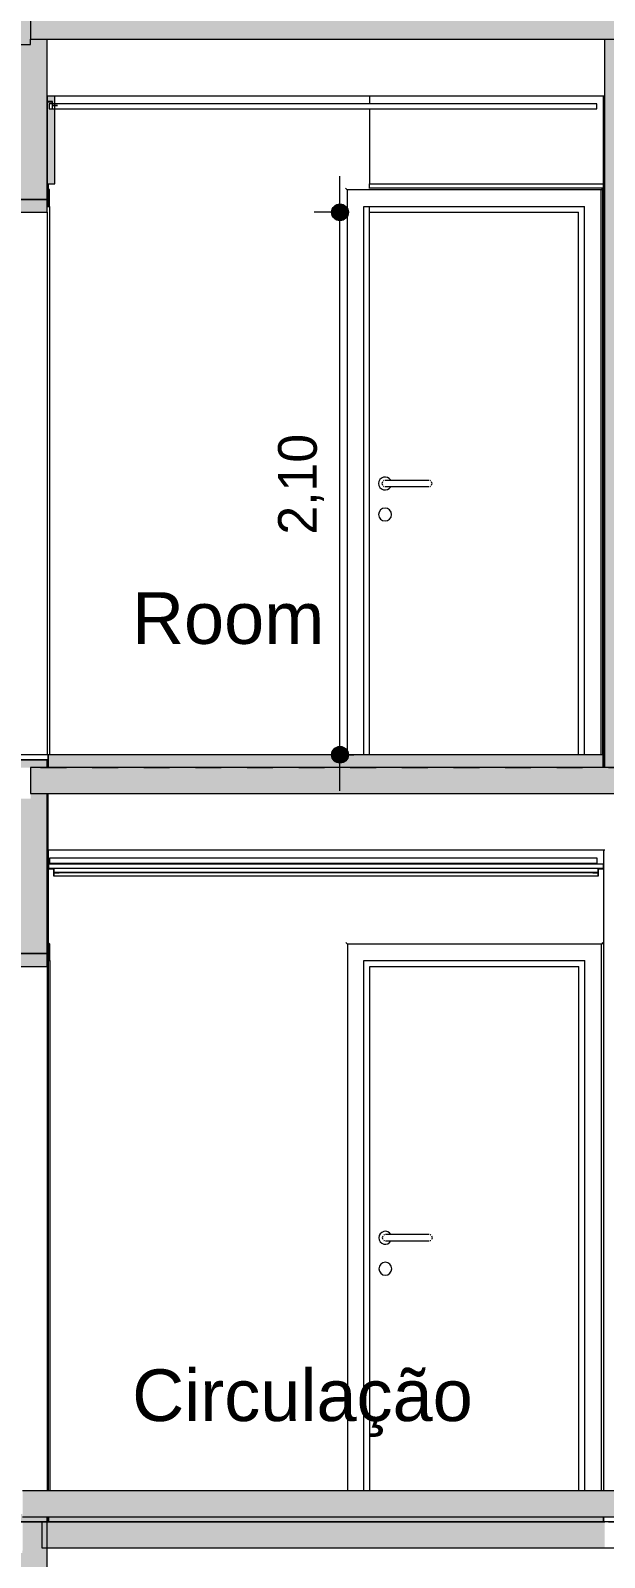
# Model space of a CAD drawing. Header units: metres. Extents: x -96 to 123, y 1 to 648.
# Drawn here: x 68.53 to 70.75, y 599.16 to 605.07 of the extents above; entities that cross this region are included whole.
import ezdxf

# ---------------------------------------------------------------- set-up
doc = ezdxf.new("R2010")
doc.units = ezdxf.units.M
doc.linetypes.add('_Tracejado longo', pattern=[0.014288, 0.009525, -0.004763])
for name, color, linetype, lineweight in [('A-ANNO-DIMS', 7, 'Continuous', 5), ('A-ANNO-DIMS-100', 7, 'Continuous', 5), ('A-AREA-IDEN', 7, 'Continuous', 5), ('A-CLNG-SUSP', 7, 'Continuous', 5), ('A-DETL', 7, 'Continuous', 5), ('A-DETL-GENF', 7, 'Continuous', 5), ('A-DOOR', 7, 'Continuous', 5), ('A-DOOR-FRAM', 7, 'Continuous', 5), ('A-FLOR-LEVL', 7, 'Continuous', 5), ('A-FLOR-OTLN', 7, 'Continuous', 5), ('A-FLOR-PATT', 7, 'Continuous', 20), ('A-WALL', 7, 'Continuous', 5), ('A-WALL-MBNI', 7, 'Continuous', 5), ('A-WALL-PATT', 7, 'Continuous', 20)]:
    doc.layers.add(name, color=color, linetype=linetype, lineweight=lineweight)
doc.styles.add('Arial_1', font='arial.ttf', dxfattribs={"height": 0.2})
doc.styles.add('Century Gothic', font='GOTHIC.TTF', dxfattribs={"height": 0.15})
doc.dimstyles.new('PAA_-_Cota_com_linha_-_metros', dxfattribs={"dimscale": 0.3048, "dimtxt": 0.156625, "dimasz": 0.853018, "dimexe": 0.328084, "dimexo": 0.328084, "dimgap": 0.131234, "dimtad": 1, "dimrnd": 0.01, "dimzin": 0, "dimdsep": 46, "dimtxsty": 'Century Gothic', "dimblk1": 'DOTSMALL', "dimblk2": 'DOTSMALL', "dimsah": 1, "dimcen": 0.09, "dimdle": 0.459318, "dimazin": 0, "dimtfac": 1, "dimtdec": 4, "dimtix": 1, "dimtmove": 0, "dimatfit": 3, "dimfxl": 1, "dimtvp": 1, "dimtolj": 1, "dimtzin": 0, "dimarcsym": 2})

# ---------------------------------------------------------------- blocks, each defined once
blk = doc.blocks.new('Porta única com batente1 - 82 x 210-3262553-Section 3')
at = {"layer": 'A-DOOR'}
for p, q in [((-29.9102, 601.537), (-29.9162, 601.543)), ((-29.9102, 601.537), (-29.9102, 599.42)), ((-28.9262, 601.537), (-29.9102, 601.537)), ((-28.9202, 601.543), (-28.9262, 601.537)), ((-28.9262, 599.42), (-28.9262, 601.537)), ((-29.8462, 599.42), (-29.8462, 601.473)), ((-29.8462, 601.473), (-28.9902, 601.473)), ((-28.9902, 599.42), (-28.9902, 601.473)), ((-29.6082, 600.412), (-29.7482, 600.412)), ((-29.7482, 600.388), (-29.6082, 600.388))]:
    blk.add_line(p, q, dxfattribs=at)
at = {"layer": 'A-DOOR', "flags": 128}
for points in [[(-29.7482, 600.412), (-29.7488, 600.412), (-29.7494, 600.412), (-29.75, 600.412), (-29.7506, 600.412), (-29.7512, 600.412), (-29.7518, 600.412), (-29.7524, 600.412), (-29.753, 600.412), (-29.7535, 600.412), (-29.7541, 600.412), (-29.7546, 600.412), (-29.7552, 600.412), (-29.7557, 600.412), (-29.7562, 600.412), (-29.7567, 600.412), (-29.7572, 600.412), (-29.7577, 600.412), (-29.7581, 600.412), (-29.7586, 600.412), (-29.759, 600.412), (-29.7594, 600.412), (-29.7598, 600.412), (-29.7602, 600.412), (-29.7605, 600.412), (-29.7609, 600.412), (-29.7612, 600.412), (-29.7615, 600.412), (-29.7617, 600.412), (-29.762, 600.412), (-29.7622, 600.412), (-29.7624, 600.412), (-29.7626, 600.412), (-29.7628, 600.412), (-29.7629, 600.412), (-29.763, 600.412), (-29.7631, 600.412), (-29.7632, 600.412), (-29.7632, 600.412), (-29.7632, 600.412)], [(-29.7632, 600.388), (-29.7632, 600.388), (-29.7632, 600.388), (-29.7631, 600.388), (-29.7631, 600.388), (-29.7629, 600.388), (-29.7628, 600.388), (-29.7627, 600.388), (-29.7625, 600.388), (-29.7623, 600.388), (-29.7621, 600.388), (-29.7618, 600.388), (-29.7615, 600.388), (-29.7613, 600.388), (-29.761, 600.388), (-29.7606, 600.388), (-29.7603, 600.388), (-29.7599, 600.388), (-29.7595, 600.388), (-29.7591, 600.388), (-29.7587, 600.388), (-29.7583, 600.388), (-29.7578, 600.388), (-29.7573, 600.388), (-29.7568, 600.388), (-29.7563, 600.388), (-29.7558, 600.388), (-29.7553, 600.388), (-29.7548, 600.388), (-29.7542, 600.388), (-29.7537, 600.388), (-29.7531, 600.388), (-29.7525, 600.388), (-29.752, 600.388), (-29.7514, 600.388), (-29.7508, 600.388), (-29.7502, 600.388), (-29.7496, 600.388), (-29.749, 600.388), (-29.7484, 600.388), (-29.7482, 600.388)], [(-29.5932, 600.412), (-29.5933, 600.412), (-29.5933, 600.412), (-29.5934, 600.412), (-29.5934, 600.412), (-29.5935, 600.412), (-29.5937, 600.412), (-29.5938, 600.412), (-29.594, 600.412), (-29.5942, 600.412), (-29.5944, 600.412), (-29.5947, 600.412), (-29.5949, 600.412), (-29.5952, 600.412), (-29.5955, 600.412), (-29.5959, 600.412), (-29.5962, 600.412), (-29.5966, 600.412), (-29.597, 600.412), (-29.5974, 600.412), (-29.5978, 600.412), (-29.5982, 600.412), (-29.5987, 600.412), (-29.5992, 600.412), (-29.5996, 600.412), (-29.6001, 600.412), (-29.6006, 600.412), (-29.6012, 600.412), (-29.6017, 600.412), (-29.6023, 600.412), (-29.6028, 600.412), (-29.6034, 600.412), (-29.6039, 600.412), (-29.6045, 600.412), (-29.6051, 600.412), (-29.6057, 600.412), (-29.6063, 600.412), (-29.6069, 600.412), (-29.6075, 600.412), (-29.6081, 600.412), (-29.6082, 600.412)], [(-29.6082, 600.388), (-29.6076, 600.388), (-29.607, 600.388), (-29.6064, 600.388), (-29.6059, 600.388), (-29.6053, 600.388), (-29.6047, 600.388), (-29.6041, 600.388), (-29.6035, 600.388), (-29.603, 600.388), (-29.6024, 600.388), (-29.6019, 600.388), (-29.6013, 600.388), (-29.6008, 600.388), (-29.6003, 600.388), (-29.5998, 600.388), (-29.5993, 600.388), (-29.5988, 600.388), (-29.5984, 600.388), (-29.5979, 600.388), (-29.5975, 600.388), (-29.5971, 600.388), (-29.5967, 600.388), (-29.5963, 600.388), (-29.596, 600.388), (-29.5956, 600.388), (-29.5953, 600.388), (-29.595, 600.388), (-29.5947, 600.388), (-29.5945, 600.388), (-29.5943, 600.388), (-29.5941, 600.388), (-29.5939, 600.388), (-29.5937, 600.388), (-29.5936, 600.388), (-29.5935, 600.388), (-29.5934, 600.388), (-29.5933, 600.388), (-29.5933, 600.388), (-29.5932, 600.388)]]:
    blk.add_lwpolyline(points, dxfattribs=at)
at = {"layer": 'A-DOOR'}
for centre, radius, start, end in [((-29.7632, 600.4), 0.025, 30, 180), ((-29.7632, 600.4), 0.025, 180, 330), ((-29.7632, 600.4), 0.012, 150, 180), ((-29.7632, 600.4), 0.012, 180, 210), ((-29.7632, 600.4), 0.012, 105, 120), ((-29.7632, 600.4), 0.012, 240, 255), ((-29.5932, 600.4), 0.012, 60, 75), ((-29.5932, 600.4), 0.012, 285, 300), ((-29.5932, 600.4), 0.012, 0, 30), ((-29.5932, 600.4), 0.012, 330, 0), ((-29.7632, 600.28), 0.025, 0, 180), ((-29.7632, 600.28), 0.025, 180, 0)]:
    blk.add_arc(centre, radius, start, end, dxfattribs=at)
at = {"layer": 'A-DOOR-FRAM'}
for p, q in [((-29.8232, 599.42), (-29.8232, 601.45)), ((-29.8232, 601.45), (-29.0132, 601.45)), ((-29.0132, 599.42), (-29.0132, 601.45))]:
    blk.add_line(p, q, dxfattribs=at)
blk = doc.blocks.new('Porta única com batente1 - 82 x 210-3262568-Section 3')
at = {"layer": 'A-DOOR', "true_color": 0x808080}
for points in [[(-31.264, 601.473), (-31.2632, 601.473), (-31.264, 601.5), (-31.2682, 601.5), (-31.2682, 601.542), (-31.2732, 601.537), (-31.2732, 601.473), (-31.2682, 601.473)], [(-31.0732, 601.45), (-31.0732, 601.5), (-31.2632, 601.5), (-31.2632, 601.46), (-31.2282, 601.46), (-31.2282, 601.45), (-31.1533, 601.45)], [(-31.2282, 599.35), (-31.2282, 601.46), (-31.2632, 601.46), (-31.2632, 599.35)]]:
    blk.add_hatch(color=8, dxfattribs=at).paths.add_polyline_path(points)
at = {"layer": 'A-DOOR-FRAM', "true_color": 0x808080}
blk.add_hatch(color=8, dxfattribs=at).paths.add_polyline_path([(-31.0682, 601.473), (-31.0632, 601.473), (-31.0632, 601.537), (-31.0682, 601.542), (-31.0682, 601.505)])
at = {"layer": 'A-DOOR'}
for p, q in [((-31.2672, 601.543), (-31.2732, 601.537)), ((-31.2732, 601.537), (-31.2732, 601.473)), ((-31.2632, 601.543), (-31.2672, 601.543)), ((-31.2632, 601.473), (-31.2632, 601.543)), ((-31.0732, 601.543), (-31.0732, 601.473)), ((-31.0692, 601.543), (-31.0732, 601.543)), ((-31.0632, 601.537), (-31.0692, 601.543)), ((-31.0632, 601.473), (-31.0632, 601.537)), ((-31.2732, 601.473), (-31.2632, 601.473)), ((-31.2732, 599.35), (-31.2732, 601.473)), ((-31.2282, 601.46), (-31.2632, 601.46)), ((-31.2632, 601.46), (-31.2632, 599.35)), ((-31.2282, 599.35), (-31.2282, 601.46)), ((-31.0732, 601.473), (-31.0632, 601.473)), ((-31.0632, 601.473), (-31.0632, 599.42)), ((-31.2632, 599.35), (-31.2282, 599.35))]:
    blk.add_line(p, q, dxfattribs=at)
at = {"layer": 'A-DOOR-FRAM'}
for p, q in [((-31.2632, 601.5), (-31.2632, 601.46)), ((-31.0732, 601.5), (-31.2632, 601.5)), ((-31.0732, 601.45), (-31.0732, 601.5)), ((-31.2632, 601.46), (-31.2282, 601.46)), ((-31.2282, 601.46), (-31.2282, 601.45)), ((-31.2282, 601.45), (-31.0732, 601.45))]:
    blk.add_line(p, q, dxfattribs=at)
blk = doc.blocks.new('LUC-ARQ-001-MOD-EMB_rvt-3-Section 3')
at = {"layer": 'A-FLOR-OTLN', "true_color": 0x808080}
h = blk.add_hatch(color=8, dxfattribs=at)
h.paths.add_polyline_path([(-31.0949, 599.2), (-28.9133, 599.2), (-28.9133, 599.3), (-31.0949, 599.3), (-31.0949, 599.2192)])
h.paths.add_polyline_path([(-20.5743, 599.2), (-18.5193, 599.2), (-18.5193, 599.3), (-20.5743, 599.3), (-20.5743, 599.2063)])
h.paths.add_polyline_path([(-26.764, 599.2), (-26.7632, 599.2), (-26.764, 599.3), (-28.7733, 599.3), (-28.7733, 599.2), (-26.785, 599.2)])
at = {"layer": 'A-FLOR-PATT', "lineweight": 5, "true_color": 0x808080}
h = blk.add_hatch(color=8, dxfattribs=at)
h.paths.add_polyline_path([(-28.9202, 599.3), (-28.9182, 599.3), (-28.9182, 599.32), (-31.0682, 599.32), (-31.0682, 599.3), (-28.9262, 599.3)])
h.paths.add_polyline_path([(-18.6183, 599.3), (-18.6183, 599.32), (-20.5682, 599.32), (-20.5682, 599.3), (-18.6438, 599.3)])
at = {"layer": 'A-WALL', "true_color": 0xffbb77}
h = blk.add_hatch(color=31, dxfattribs=at)
h.paths.add_polyline_path([(-31.0732, 599.3), (-31.0682, 599.3001), (-31.0682, 599.32), (-31.0732, 599.32)])
h.paths.add_polyline_path([(-31.0707, 599.42), (-31.0682, 599.42), (-31.0682, 601.9), (-31.0732, 601.9), (-31.0732, 599.42)])
h = blk.add_hatch(color=31, dxfattribs=at)
h.paths.add_polyline_path([(-28.9182, 599.3), (-28.9132, 599.3), (-28.9137, 599.32), (-28.9182, 599.32), (-28.9182, 599.3002)])
h.paths.add_polyline_path([(-28.9132, 599.42), (-28.9132, 601.9), (-28.9182, 601.9), (-28.9182, 599.42), (-28.9133, 599.42)])
at = {"layer": 'A-WALL-PATT', "lineweight": 5, "true_color": 0xffbb77}
h = blk.add_hatch(color=31, dxfattribs=at)
h.paths.add_polyline_path([(-31.1693, 599.3), (-31.0732, 599.3), (-31.0733, 599.32), (-31.1692, 599.32), (-31.1693, 599.33), (-31.2632, 599.33), (-31.2632, 599.3), (-31.2282, 599.3)])
h.paths.add_polyline_path([(-31.0732, 601.5), (-31.0732, 602.12), (-31.1382, 602.12), (-31.1382, 602.1), (-31.2632, 602.1), (-31.2632, 601.5), (-31.1533, 601.5)])
h = blk.add_hatch(color=31, dxfattribs=at)
h.paths.add_polyline_path([(-20.5482, 601.8), (-20.5472, 601.8), (-20.5482, 601.813)])
h.paths.add_polyline_path([(-28.9392, 601.813), (-28.9392, 601.814), (-28.9415, 601.813)])
h.paths.add_polyline_path([(-28.9392, 601.8), (-28.9382, 601.8), (-28.9392, 601.813)])
h.paths.add_polyline_path([(-18.6393, 601.813), (-18.6393, 601.814), (-18.6433, 601.813)])
h.paths.add_polyline_path([(-18.6393, 601.8), (-18.6383, 601.8), (-18.6393, 601.813)])
h.paths.add_polyline_path([(-18.6383, 601.813), (-18.6383, 601.828), (-18.6183, 601.8291), (-18.6193, 601.829), (-18.6393, 601.8279), (-18.6393, 601.814)])
h.paths.add_polyline_path([(-31.0482, 601.813), (-31.0472, 601.814), (-31.0482, 601.829), (-31.0672, 601.829), (-31.0672, 601.828), (-31.0482, 601.828), (-31.0482, 601.814)])
h.paths.add_polyline_path([(-20.5482, 601.813), (-20.5472, 601.814), (-20.5482, 601.829), (-20.5672, 601.829), (-20.5672, 601.828), (-20.5482, 601.828), (-20.5482, 601.814)])
h.paths.add_polyline_path([(-28.9382, 601.813), (-28.9382, 601.828), (-28.9182, 601.8291), (-28.9192, 601.829), (-28.9392, 601.8279), (-28.9392, 601.814)])
h = blk.add_hatch(color=31, dxfattribs=at)
h.paths.add_polyline_path([(-31.2283, 596.18), (-31.1932, 596.18), (-31.1932, 596.1868), (-31.0733, 596.1868), (-31.0742, 596.21), (-31.2633, 596.21), (-31.2632, 596.18)])
h.paths.add_polyline_path([(-31.2633, 598.44), (-31.0733, 598.44), (-31.0733, 599.2), (-31.0949, 599.2), (-31.0949, 599.3), (-31.1682, 599.3), (-31.1693, 599.18), (-31.2633, 599.18), (-31.2633, 598.4739)])
at = {"layer": 'A-CLNG-SUSP', "color": 8, "true_color": 0x808080}
for p, q in [((-28.9432, 601.87), (-31.0649, 601.87)), ((-31.0649, 601.87), (-31.0649, 601.85)), ((-31.0649, 601.85), (-28.9432, 601.85)), ((-28.9432, 601.85), (-28.9432, 601.87))]:
    blk.add_line(p, q, dxfattribs=at)
at = {"layer": 'A-FLOR-OTLN'}
for p, q in [((-31.0682, 599.32), (-31.0682, 599.3)), ((-28.9182, 599.3), (-28.9182, 599.32)), ((-31.0682, 599.3), (-28.9182, 599.3))]:
    blk.add_line(p, q, dxfattribs=at)
at = {"layer": 'A-FLOR-OTLN', "lineweight": 20}
for p, q in [((-26.7632, 599.3), (-31.0949, 599.3)), ((-31.0949, 599.3), (-31.0949, 599.2)), ((-31.0949, 599.2), (-26.7632, 599.2))]:
    blk.add_line(p, q, dxfattribs=at)
at = {"layer": 'A-WALL', "lineweight": 20}
for p, q in [((-31.0732, 601.5), (-31.0732, 602.12)), ((-31.0682, 601.9), (-31.0732, 601.9)), ((-31.0732, 601.9), (-31.0732, 599.42)), ((-31.0682, 599.42), (-31.0682, 601.9)), ((-31.0672, 601.847), (-31.0682, 601.847)), ((-31.0682, 601.847), (-31.0682, 601.828)), ((-31.0672, 601.829), (-31.0672, 601.847)), ((-28.9192, 601.847), (-28.9192, 601.829)), ((-28.9182, 601.847), (-28.9192, 601.847)), ((-28.9182, 601.9), (-28.9182, 599.42)), ((-28.9132, 601.9), (-28.9182, 601.9)), ((-28.9182, 601.828), (-28.9182, 601.847)), ((-31.0682, 601.828), (-31.0482, 601.828)), ((-31.0472, 601.829), (-31.0672, 601.829)), ((-31.0482, 601.828), (-31.0482, 601.813)), ((-31.0482, 601.813), (-31.0482, 601.8)), ((-31.0482, 601.8), (-31.0472, 601.8)), ((-31.0472, 601.814), (-31.0472, 601.829)), ((-31.0272, 601.814), (-31.0472, 601.814)), ((-31.0472, 601.8), (-31.0472, 601.813)), ((-31.0472, 601.813), (-31.0272, 601.813)), ((-31.0272, 601.813), (-31.0272, 601.814)), ((-28.9392, 601.814), (-28.9592, 601.814)), ((-28.9592, 601.814), (-28.9592, 601.813)), ((-28.9592, 601.813), (-28.9392, 601.813)), ((-28.9192, 601.829), (-28.9392, 601.829)), ((-28.9392, 601.829), (-28.9392, 601.814)), ((-28.9392, 601.813), (-28.9392, 601.8)), ((-28.9392, 601.8), (-28.9382, 601.8)), ((-28.9382, 601.813), (-28.9382, 601.828)), ((-28.9382, 601.828), (-28.9182, 601.828)), ((-28.9382, 601.8), (-28.9382, 601.813)), ((-31.2632, 601.5), (-31.0732, 601.5)), ((-31.0732, 599.32), (-31.0732, 599.3)), ((-31.0732, 599.3), (-31.0732, 599.32)), ((-31.0682, 599.3), (-31.0682, 599.32)), ((-28.9182, 599.32), (-28.9182, 599.3)), ((-31.0733, 599.3), (-31.2633, 599.3)), ((-31.2632, 599.3), (-31.0732, 599.3)), ((-31.0733, 598.44), (-31.0733, 599.3)), ((-31.0732, 599.3), (-31.0682, 599.3)), ((-28.9182, 599.3), (-28.9132, 599.3))]:
    blk.add_line(p, q, dxfattribs=at)
at = {"layer": 'A-WALL'}
for p, q in [((-31.0707, 602.12), (-31.0707, 601.9)), ((-28.9182, 601.9), (-31.0682, 601.9))]:
    blk.add_line(p, q, dxfattribs=at)
at = {"layer": 'A-WALL-MBNI'}
for p, q in [((-28.9192, 601.847), (-31.0672, 601.847)), ((-28.9392, 601.829), (-31.0472, 601.829)), ((-28.9392, 601.8), (-31.0472, 601.8)), ((-28.9592, 601.814), (-31.0272, 601.814)), ((-28.9592, 601.813), (-31.0272, 601.813))]:
    blk.add_line(p, q, dxfattribs=at)
at = {"layer": 'A-DOOR', "color": 253, "lineweight": 5, "true_color": 0x999999}
for name in ['Porta única com batente1 - 82 x 210-3262568-Section 3', 'Porta única com batente1 - 82 x 210-3262553-Section 3']:
    blk.add_blockref(name, (0, 0), dxfattribs=at)
blk = doc.blocks.new('Porta Abrir Madeira - 82 x 210-V204-Section 3')
at = {"layer": 'A-DOOR'}
for p, q in [((-29.9113, 604.457), (-29.9173, 604.463)), ((-29.9113, 604.457), (-29.9113, 602.27)), ((-28.9273, 604.457), (-29.9113, 604.457)), ((-28.9213, 604.463), (-29.8243, 604.463)), ((-28.9213, 604.463), (-28.9273, 604.457)), ((-28.9273, 602.27), (-28.9273, 604.457)), ((-28.9213, 604.463), (-28.9213, 602.27)), ((-29.8473, 602.27), (-29.8473, 604.393)), ((-29.8473, 604.393), (-28.9913, 604.393)), ((-28.9913, 602.27), (-28.9913, 604.393)), ((-29.6093, 603.332), (-29.7493, 603.332)), ((-29.7493, 603.308), (-29.6093, 603.308))]:
    blk.add_line(p, q, dxfattribs=at)
at = {"layer": 'A-DOOR', "flags": 128}
for points in [[(-29.7493, 603.332), (-29.7499, 603.332), (-29.7505, 603.332), (-29.7511, 603.332), (-29.7517, 603.332), (-29.7523, 603.332), (-29.7529, 603.332), (-29.7534, 603.332), (-29.754, 603.332), (-29.7546, 603.332), (-29.7551, 603.332), (-29.7557, 603.332), (-29.7562, 603.332), (-29.7567, 603.332), (-29.7573, 603.332), (-29.7578, 603.332), (-29.7583, 603.332), (-29.7587, 603.332), (-29.7592, 603.332), (-29.7596, 603.332), (-29.7601, 603.332), (-29.7605, 603.332), (-29.7609, 603.332), (-29.7612, 603.332), (-29.7616, 603.332), (-29.7619, 603.332), (-29.7622, 603.332), (-29.7625, 603.332), (-29.7628, 603.332), (-29.763, 603.332), (-29.7633, 603.332), (-29.7635, 603.332), (-29.7637, 603.332), (-29.7638, 603.332), (-29.764, 603.332), (-29.7641, 603.332), (-29.7642, 603.332), (-29.7642, 603.332), (-29.7643, 603.332), (-29.7643, 603.332)], [(-29.5943, 603.332), (-29.5943, 603.332), (-29.5943, 603.332), (-29.5944, 603.332), (-29.5945, 603.332), (-29.5946, 603.332), (-29.5947, 603.332), (-29.5949, 603.332), (-29.5951, 603.332), (-29.5953, 603.332), (-29.5955, 603.332), (-29.5957, 603.332), (-29.596, 603.332), (-29.5963, 603.332), (-29.5966, 603.332), (-29.5969, 603.332), (-29.5973, 603.332), (-29.5976, 603.332), (-29.598, 603.332), (-29.5984, 603.332), (-29.5988, 603.332), (-29.5993, 603.332), (-29.5997, 603.332), (-29.6002, 603.332), (-29.6007, 603.332), (-29.6012, 603.332), (-29.6017, 603.332), (-29.6022, 603.332), (-29.6028, 603.332), (-29.6033, 603.332), (-29.6039, 603.332), (-29.6044, 603.332), (-29.605, 603.332), (-29.6056, 603.332), (-29.6062, 603.332), (-29.6067, 603.332), (-29.6073, 603.332), (-29.6079, 603.332), (-29.6085, 603.332), (-29.6091, 603.332), (-29.6093, 603.332)], [(-29.7643, 603.308), (-29.7643, 603.308), (-29.7642, 603.308), (-29.7642, 603.308), (-29.7641, 603.308), (-29.764, 603.308), (-29.7639, 603.308), (-29.7637, 603.308), (-29.7635, 603.308), (-29.7633, 603.308), (-29.7631, 603.308), (-29.7629, 603.308), (-29.7626, 603.308), (-29.7623, 603.308), (-29.762, 603.308), (-29.7617, 603.308), (-29.7613, 603.308), (-29.761, 603.308), (-29.7606, 603.308), (-29.7602, 603.308), (-29.7597, 603.308), (-29.7593, 603.308), (-29.7588, 603.308), (-29.7584, 603.308), (-29.7579, 603.308), (-29.7574, 603.308), (-29.7569, 603.308), (-29.7564, 603.308), (-29.7558, 603.308), (-29.7553, 603.308), (-29.7547, 603.308), (-29.7542, 603.308), (-29.7536, 603.308), (-29.753, 603.308), (-29.7524, 603.308), (-29.7518, 603.308), (-29.7512, 603.308), (-29.7507, 603.308), (-29.7501, 603.308), (-29.7495, 603.308), (-29.7493, 603.308)], [(-29.6093, 603.308), (-29.6087, 603.308), (-29.6081, 603.308), (-29.6075, 603.308), (-29.6069, 603.308), (-29.6063, 603.308), (-29.6057, 603.308), (-29.6051, 603.308), (-29.6046, 603.308), (-29.604, 603.308), (-29.6035, 603.308), (-29.6029, 603.308), (-29.6024, 603.308), (-29.6018, 603.308), (-29.6013, 603.308), (-29.6008, 603.308), (-29.6003, 603.308), (-29.5999, 603.308), (-29.5994, 603.308), (-29.599, 603.308), (-29.5985, 603.308), (-29.5981, 603.308), (-29.5977, 603.308), (-29.5974, 603.308), (-29.597, 603.308), (-29.5967, 603.308), (-29.5964, 603.308), (-29.5961, 603.308), (-29.5958, 603.308), (-29.5955, 603.308), (-29.5953, 603.308), (-29.5951, 603.308), (-29.5949, 603.308), (-29.5948, 603.308), (-29.5946, 603.308), (-29.5945, 603.308), (-29.5944, 603.308), (-29.5944, 603.308), (-29.5943, 603.308), (-29.5943, 603.308)]]:
    blk.add_lwpolyline(points, dxfattribs=at)
at = {"layer": 'A-DOOR'}
for centre, radius, start, end in [((-29.7643, 603.32), 0.025, 30, 180), ((-29.7643, 603.32), 0.012, 150, 180), ((-29.7643, 603.32), 0.012, 105, 120), ((-29.5943, 603.32), 0.012, 60, 75), ((-29.5943, 603.32), 0.012, 0, 30), ((-29.7643, 603.32), 0.025, 180, 330), ((-29.7643, 603.32), 0.012, 180, 210), ((-29.7643, 603.32), 0.012, 240, 255), ((-29.5943, 603.32), 0.012, 285, 300), ((-29.5943, 603.32), 0.012, 330, 0), ((-29.7643, 603.2), 0.025, 0, 180), ((-29.7643, 603.2), 0.025, 180, 0)]:
    blk.add_arc(centre, radius, start, end, dxfattribs=at)
at = {"layer": 'A-DOOR-FRAM'}
for p in [(-29.8243, 604.37), (-29.0143, 602.27)]:
    blk.add_line(p, (-29.0143, 604.37), dxfattribs=at)
blk = doc.blocks.new('Porta Abrir Madeira - 82 x 210-2163929-Section 3')
at = {"layer": 'A-DOOR', "true_color": 0x808080}
for points in [[(-31.2692, 604.393), (-31.2642, 604.393), (-31.2649, 604.457), (-31.2692, 604.457), (-31.2692, 604.462), (-31.2742, 604.457), (-31.2742, 604.393)], [(-31.0742, 604.37), (-31.0751, 604.42), (-31.2642, 604.42), (-31.2642, 604.38), (-31.2292, 604.38), (-31.2292, 604.37), (-31.0759, 604.37)], [(-31.2632, 602.27), (-31.2292, 602.27), (-31.2292, 604.38), (-31.2642, 604.38), (-31.2642, 602.27)]]:
    blk.add_hatch(color=8, dxfattribs=at).paths.add_polyline_path(points)
at = {"layer": 'A-DOOR-FRAM', "true_color": 0x808080}
blk.add_hatch(color=8, dxfattribs=at).paths.add_polyline_path([(-31.0742, 604.393), (-31.0642, 604.393), (-31.0642, 604.457), (-31.0702, 604.463), (-31.0742, 604.463), (-31.0742, 604.42)])
at = {"layer": 'A-DOOR'}
for p, q in [((-31.2682, 604.463), (-31.2742, 604.457)), ((-31.2742, 604.457), (-31.2742, 604.393)), ((-31.2642, 604.463), (-31.2682, 604.463)), ((-31.2642, 604.393), (-31.2642, 604.463)), ((-31.0742, 604.463), (-31.0742, 604.393)), ((-31.0702, 604.463), (-31.0742, 604.463)), ((-31.0642, 604.457), (-31.0702, 604.463)), ((-31.0642, 604.393), (-31.0642, 604.457)), ((-31.2742, 604.393), (-31.2642, 604.393)), ((-31.2742, 602.27), (-31.2742, 604.393)), ((-31.0742, 604.393), (-31.0642, 604.393)), ((-31.0642, 604.393), (-31.0642, 602.27)), ((-31.2292, 604.38), (-31.2642, 604.38)), ((-31.2642, 604.38), (-31.2642, 602.27)), ((-31.2292, 602.27), (-31.2292, 604.38)), ((-31.2642, 602.27), (-31.2292, 602.27))]:
    blk.add_line(p, q, dxfattribs=at)
at = {"layer": 'A-DOOR-FRAM'}
for p, q in [((-31.2642, 604.42), (-31.2642, 604.38)), ((-31.0742, 604.42), (-31.2642, 604.42)), ((-31.0742, 604.37), (-31.0742, 604.42)), ((-31.2642, 604.38), (-31.2292, 604.38)), ((-31.2292, 604.38), (-31.2292, 604.37)), ((-31.2292, 604.37), (-31.0742, 604.37)), ((-31.0742, 604.37), (-31.0742, 602.27))]:
    blk.add_line(p, q, dxfattribs=at)
blk = doc.blocks.new('LUC-ARQ-001-MOD-TOR_rvt-5-Section 3')
at = {"layer": 'A-FLOR-OTLN', "true_color": 0x808080}
h = blk.add_hatch(color=8, dxfattribs=at)
h.paths.add_polyline_path([(-20.3996, 602.22), (-18.6194, 602.2202), (-18.6194, 602.27), (-20.5693, 602.27), (-20.5693, 602.22)])
h.paths.add_polyline_path([(-29.8343, 602.22), (-28.9193, 602.22), (-28.9193, 602.27), (-31.0692, 602.27), (-31.0692, 602.22), (-29.8365, 602.22)])
at = {"layer": 'A-WALL', "true_color": 0xffbb77}
for points in [[(-31.0742, 604.48), (-31.0442, 604.48), (-31.0448, 604.77), (-31.066, 604.77), (-31.066, 604.79), (-31.0442, 604.79), (-31.0442, 604.82), (-31.0742, 604.82), (-31.0742, 604.6851)], [(-28.9143, 602.22), (-28.9143, 604.82), (-28.9193, 604.82), (-28.9193, 602.22)]]:
    blk.add_hatch(color=31, dxfattribs=at).paths.add_polyline_path(points)
at = {"layer": 'A-WALL-PATT', "lineweight": 5, "true_color": 0xffbb77}
h = blk.add_hatch(color=31, dxfattribs=at)
h.paths.add_polyline_path([(-31.0742, 602.22), (-31.0742, 602.25), (-31.2642, 602.25), (-31.2632, 602.22), (-31.0743, 602.22)])
h.paths.add_polyline_path([(-31.2642, 604.42), (-31.0742, 604.42), (-31.0742, 605.04), (-31.1382, 605.04), (-31.1382, 605.02), (-31.2642, 605.02), (-31.2642, 604.4367)])
blk.add_hatch(color=31, dxfattribs=at).paths.add_polyline_path([(-28.8443, 602.22), (-28.7743, 602.22), (-28.7743, 605.04), (-28.9143, 605.04), (-28.9132, 602.22)])
at = {"layer": 'A-CLNG-SUSP', "color": 8, "true_color": 0x808080}
for p, q in [((-28.9443, 604.79), (-31.066, 604.79)), ((-31.066, 604.79), (-31.066, 604.77)), ((-31.066, 604.77), (-28.9443, 604.77)), ((-28.9443, 604.77), (-28.9443, 604.79))]:
    blk.add_line(p, q, dxfattribs=at)
at = {"layer": 'A-FLOR-OTLN', "lineweight": 20}
for p, q in [((-28.9193, 602.27), (-31.0692, 602.27)), ((-31.0692, 602.27), (-31.0692, 602.22)), ((-28.9193, 602.22), (-28.9193, 602.27))]:
    blk.add_line(p, q, dxfattribs=at)
at = {"layer": 'A-WALL', "lineweight": 20}
for p, q in [((-31.0742, 604.42), (-31.0742, 605.04)), ((-28.9143, 605.04), (-28.9143, 602.22)), ((-31.0442, 604.82), (-31.0742, 604.82)), ((-31.0742, 604.82), (-31.0742, 604.48)), ((-31.0732, 604.817), (-31.0742, 604.817)), ((-31.0742, 604.817), (-31.0742, 604.798)), ((-31.0732, 604.799), (-31.0732, 604.817)), ((-31.0442, 604.48), (-31.0442, 604.82)), ((-28.9193, 604.82), (-28.9193, 602.22)), ((-28.9143, 604.82), (-28.9193, 604.82)), ((-28.9143, 602.22), (-28.9143, 604.82)), ((-31.0742, 604.798), (-31.0542, 604.798)), ((-31.0532, 604.799), (-31.0732, 604.799)), ((-31.0542, 604.798), (-31.0542, 604.783)), ((-31.0542, 604.783), (-31.0542, 604.77)), ((-31.0542, 604.77), (-31.0532, 604.77)), ((-31.0532, 604.784), (-31.0532, 604.799)), ((-31.0332, 604.784), (-31.0532, 604.784)), ((-31.0532, 604.77), (-31.0532, 604.783)), ((-31.0532, 604.783), (-31.0332, 604.783)), ((-31.0332, 604.783), (-31.0332, 604.784)), ((-31.0742, 604.48), (-31.0442, 604.48)), ((-31.2642, 604.42), (-31.0742, 604.42)), ((-31.0692, 602.27), (-31.2692, 602.27)), ((-31.0692, 602.25), (-31.0692, 602.27)), ((-31.0742, 602.22), (-31.0742, 602.25)), ((-31.0742, 602.25), (-31.0692, 602.25))]:
    blk.add_line(p, q, dxfattribs=at)
at = {"layer": 'A-WALL'}
for p, q in [((-29.8243, 604.82), (-31.0442, 604.82)), ((-28.9193, 604.82), (-29.8243, 604.82)), ((-29.8243, 604.82), (-29.8243, 604.79)), ((-29.8243, 604.77), (-29.8243, 604.48)), ((-31.0692, 604.48), (-31.0692, 604.462)), ((-29.8243, 604.462), (-29.8243, 604.48)), ((-29.8243, 604.48), (-28.9193, 604.48)), ((-29.8243, 602.27), (-29.8243, 604.393)), ((-31.0742, 602.25), (-31.2642, 602.25))]:
    blk.add_line(p, q, dxfattribs=at)
at = {"layer": 'A-WALL-MBNI'}
blk.add_line((-31.2642, 602.25), (-31.0742, 602.25), dxfattribs=at)
at = {"layer": 'A-DOOR', "lineweight": 5}
for name in ['Porta Abrir Madeira - 82 x 210-2163929-Section 3', 'Porta Abrir Madeira - 82 x 210-V204-Section 3']:
    blk.add_blockref(name, (0, 0), dxfattribs=at)
blk = doc.blocks.new('DIMBLOCK75-Section 3')
at = {"layer": 'A-ANNO-DIMS-100', "true_color": 0x800000}
h = blk.add_hatch(color=16, dxfattribs=at)
edge = h.paths.add_edge_path()
edge.add_arc((69.7296, 604.37), 0.0325, 0, 360)
h = blk.add_hatch(color=16, dxfattribs=at)
edge = h.paths.add_edge_path()
edge.add_arc((69.7296, 602.27), 0.0325, 0, 360)
at = {"layer": 'A-ANNO-DIMS-100', "color": 16, "true_color": 0x800000}
for p, q in [((69.7296, 602.13), (69.7296, 604.51)), ((69.7296, 604.37), (69.6296, 604.37)), ((69.7296, 604.37), (69.7444, 604.37)), ((69.7296, 602.27), (69.6296, 602.27)), ((69.7296, 602.27), (69.7836, 602.27))]:
    blk.add_line(p, q, dxfattribs=at)
for centre in [(69.7296, 604.37), (69.7296, 602.27)]:
    blk.add_circle(centre, 0.0325, dxfattribs=at)
at = {"layer": 'A-ANNO-DIMS-100', "color": 0, "insert": (69.4899, 603.1219), "char_height": 0.15, "width": 0.475501, "attachment_point": 1, "rotation": 90, "line_spacing_factor": 0.984502, "style": 'Century Gothic'}
blk.add_mtext('2,10', dxfattribs=at)
blk = doc.blocks.new('_DotSmall')
at = {"color": 0, "linetype": 'ByBlock', "const_width": 0.5}
blk.add_lwpolyline([(-0.0625, 0, 1), (0.0625, 0, 1)], format="xyb", close=True, dxfattribs=at)

msp = doc.modelspace()

# ---------------------------------------------------------------- hatches: boundary and pattern name
at = {"layer": 'A-DETL-GENF', "true_color": 0x808080}
for points in [[(63.8112, 605.02), (68.5306, 605.02), (68.5306, 605.14), (59.8656, 605.14), (59.8656, 605.02), (63.6872, 605.02)], [(70.7475, 605.04), (73.1944, 605.04), (73.1944, 605.14), (68.5306, 605.14), (68.5306, 605.04), (70.7101, 605.04)], [(68.5306, 602.12), (73.1944, 602.12), (73.1944, 602.22), (68.5306, 602.22), (68.5306, 602.1701)], [(70.8936, 599.32), (73.2355, 599.32), (73.2355, 599.42), (68.4995, 599.42), (68.5005, 599.32), (70.7689, 599.32)]]:
    msp.add_hatch(color=8, dxfattribs=at).paths.add_polyline_path(points)

# ---------------------------------------------------------------- linework, layer by layer
at = {"layer": 'A-DETL', "lineweight": 9}
for p, q in [((68.5306, 605.14), (68.5306, 605.04)), ((68.5306, 605.02), (68.5306, 605.04)), ((68.5306, 605.04), (73.1944, 605.04)), ((59.8656, 605.02), (68.5306, 605.02)), ((73.1944, 602.22), (68.5306, 602.22)), ((68.5306, 602.22), (68.5306, 602.12)), ((68.5306, 602.12), (73.1944, 602.12)), ((73.2355, 599.42), (68.4995, 599.42)), ((68.4995, 599.32), (73.2355, 599.32))]:
    msp.add_line(p, q, dxfattribs=at)
at = {"layer": 'A-FLOR-LEVL', "color": 8, "linetype": '_Tracejado longo', "true_color": 0x808080}
for p, q in [((52.9697, 602.22), (103.4161, 602.22)), ((52.9697, 599.3), (103.4161, 599.3))]:
    msp.add_line(p, q, dxfattribs=at)

# ---------------------------------------------------------------- block references
at = {"lineweight": 5}
for name in ['LUC-ARQ-001-MOD-TOR_rvt-5-Section 3', 'LUC-ARQ-001-MOD-EMB_rvt-3-Section 3']:
    msp.add_blockref(name, (99.6687, 0), dxfattribs=at)

# ---------------------------------------------------------------- texts
at = {"layer": 'A-AREA-IDEN', "char_height": 0.2, "attachment_point": 1, "style": 'Arial_1'}
for s, insert, width in [('Room', (68.9235, 602.8993), 0.921941), ('Room', (68.9235, 602.8993), 0.921941), ('Circulação', (68.9244, 599.8904), 1.643459)]:
    msp.add_mtext(s, dxfattribs=dict(at, insert=insert, width=width))

# ---------------------------------------------------------------- dimensions: what is measured, and where the dimension line sits
at = {"layer": 'A-ANNO-DIMS', "color": 16, "true_color": 0x800000}
dim = msp.add_linear_dim(base=(69.7296, 604.37), p1=(69.6836, 602.27), p2=(69.8444, 604.37), angle=90, dimstyle='PAA_-_Cota_com_linha_-_metros', override={"dimpost": '<>', "dimfxl": 2.106149}, dxfattribs=at)
dim.commit()
dim.dimension.update_dxf_attribs({"geometry": 'DIMBLOCK75-Section 3', "text_midpoint": (69.6108, 603.32)})

doc.saveas('drawing.dxf')
